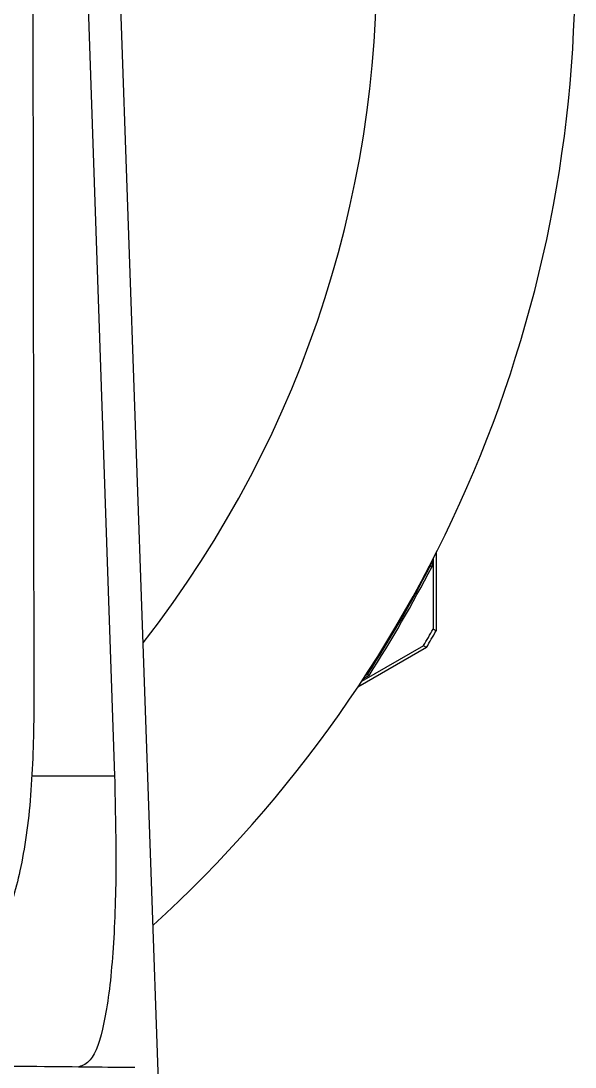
# Model space of a CAD drawing. Header units: millimetres. Extents: x 2320 to 4000, y 933 to 2121.
# Drawn here: x 2938.08 to 2947.58, y 1089.39 to 1107.33 of the extents above; entities that cross this region are included whole.
import ezdxf

# ---------------------------------------------------------------- set-up
doc = ezdxf.new("R2010")
doc.units = ezdxf.units.MM

msp = doc.modelspace()

# ---------------------------------------------------------------- linework, layer by layer
at = {"color": 7, "linetype": 'Continuous', "lineweight": 25}
for p, q in [((2940.606, 1084.366), (2938.65, 1140.366)), ((2938.244, 1132.523), (2938.305, 1095.523)), ((2938.419, 1131.383), (2939.686, 1094.383)), ((2945.147, 1098.106), (2945.147, 1096.899)), ((2945.198, 1098.205), (2945.198, 1096.869)), ((2945.097, 1098.009), (2945.097, 1097.979)), ((2945.122, 1097.964), (2945.097, 1097.979)), ((2945.122, 1098.057), (2945.122, 1097.964)), ((2945.198, 1096.869), (2945.147, 1096.899)), ((2945.034, 1096.585), (2943.856, 1095.905)), ((2944.983, 1096.615), (2943.92, 1096.001)), ((2945.034, 1096.585), (2944.983, 1096.615)), ((2944.049, 1096.105), (2943.951, 1096.049)), ((2944.024, 1096.12), (2943.982, 1096.096)), ((2944.049, 1096.105), (2944.024, 1096.12)), ((2938.26, 1094.383), (2939.686, 1094.383))]:
    msp.add_line(p, q, dxfattribs=at)
for centre, radius, start, end in [((2925.41, 1108.203), 22.17, 312.3514, 51.6483), ((2925.182, 1108.34), 19.004, 322.0923, 41.9074), ((2925.097, 1108.287), 22.5, 327.2661, 332.7339), ((2925.122, 1108.272), 22.5, 327.2661, 332.7339), ((2925.147, 1108.257), 23, 329.5918, 330.4081), ((2925.197, 1108.227), 23, 329.5918, 330.4081)]:
    msp.add_arc(centre, radius, start, end, dxfattribs=at)
for points, knots in [([(2938.305, 1095.523), (2938.295, 1095.022), (2938.273, 1094.02), (2938.088, 1092.727), (2937.819, 1091.855), (2937.566, 1091.549), (2937.423, 1091.532), (2937.391, 1091.528)], [0, 0, 0, 0, 0.251176, 0.502957, 0.733145, 0.939637, 1, 1, 1, 1]), ([(2939.686, 1094.383), (2939.699, 1093.822), (2939.724, 1092.698), (2939.664, 1091.203), (2939.52, 1090.073), (2939.313, 1089.476), (2939.143, 1089.416), (2939.076, 1089.393)], [0, 0, 0, 0, 0.214435, 0.428838, 0.643997, 0.859437, 1, 1, 1, 1])]:
    msp.add_open_spline(points, degree=3, knots=knots, dxfattribs=at)
msp.add_open_spline([(2864.358, 1089.508), (2867.416, 1089.508), (2873.533, 1089.508), (2882.585, 1089.505), (2891.379, 1089.5), (2899.785, 1089.493), (2907.679, 1089.484), (2914.946, 1089.473), (2921.479, 1089.461), (2927.18, 1089.448), (2931.973, 1089.433), (2935.759, 1089.417), (2938.584, 1089.401), (2939.549, 1089.389), (2940.032, 1089.384)], degree=3, dxfattribs=at)

doc.saveas('drawing.dxf')
